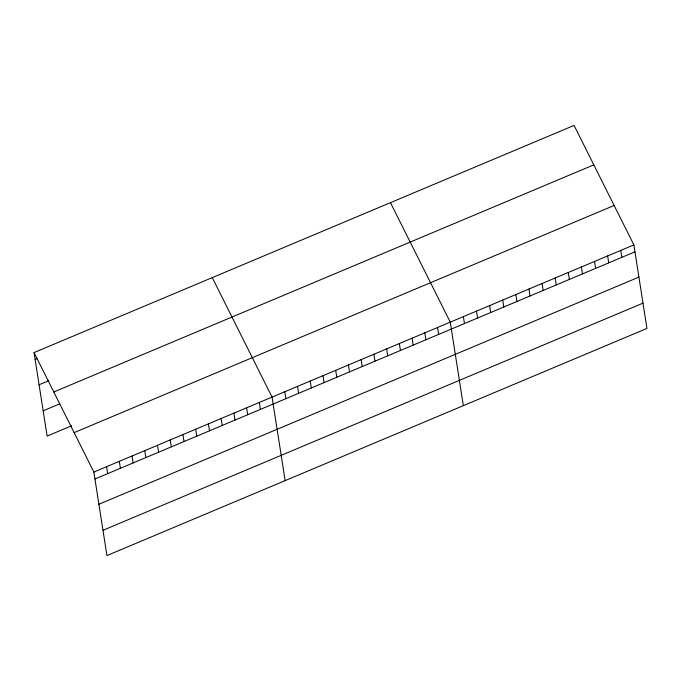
<?xml version="1.0" encoding="UTF-8"?>
<svg xmlns="http://www.w3.org/2000/svg" width="681" height="681" viewBox="0 0 681 681"><rect width="100%" height="100%" fill="white"/><g stroke="black" fill="none" stroke-linecap="round" stroke-linejoin="round"><path stroke-width="1.02" d="M34.05 352.579L574.066 125.423L633.875 244.905L646.95 328.421L106.934 555.577L93.859 472.061L34.05 352.579L47.125 436.095L71.607 425.795M35.131 359.508L37.097 358.683M39.089 384.782L48.887 380.662M53.782 392.001L593.798 164.853M43.167 410.822L59.817 403.816M74.118 432.631L614.134 205.475M93.859 472.061L633.875 244.905M94.94 478.99L634.956 251.834M98.898 504.263L638.914 277.107M102.976 530.303L642.992 303.147M390.46 202.657L450.269 322.139L463.344 405.655M212.259 277.618L272.06 397.1L285.143 480.616M620.757 250.421L621.838 257.358M607.639 255.937L608.729 262.875M594.53 261.461L595.611 268.391M581.412 266.978L582.502 273.907M568.294 272.494L569.384 279.423M555.185 278.01L556.266 284.939M542.067 283.526L543.157 290.455M528.958 289.042L530.039 295.971M515.84 294.558L516.922 301.487M502.723 300.074L503.812 307.003M489.613 305.59L490.695 312.519M476.496 311.106L477.577 318.036M463.378 316.622L464.468 323.552M437.534 327.493L438.624 334.422M424.808 332.847L425.897 339.776M412.082 338.202L413.163 345.131M399.347 343.556L400.437 350.485M386.621 348.91L387.71 355.84M373.895 354.265L374.976 361.194M361.16 359.619L362.249 366.548M348.434 364.973L349.523 371.903M335.707 370.328L336.789 377.257M322.973 375.682L324.062 382.611M310.247 381.037L311.336 387.966M297.52 386.391L298.601 393.32M284.794 391.745L285.875 398.674M259.333 402.454L260.414 409.383M246.607 407.808L247.688 414.738M233.872 413.163L234.962 420.092M221.146 418.517L222.227 425.446M208.42 423.871L209.501 430.801M195.685 429.226L196.775 436.155M182.959 434.58L184.04 441.509M170.233 439.935L171.314 446.864M157.498 445.289L158.588 452.218M144.772 450.643L145.853 457.572M132.046 455.998L133.127 462.927M119.311 461.352L120.401 468.281M106.585 466.706L107.666 473.635"/></g></svg>
